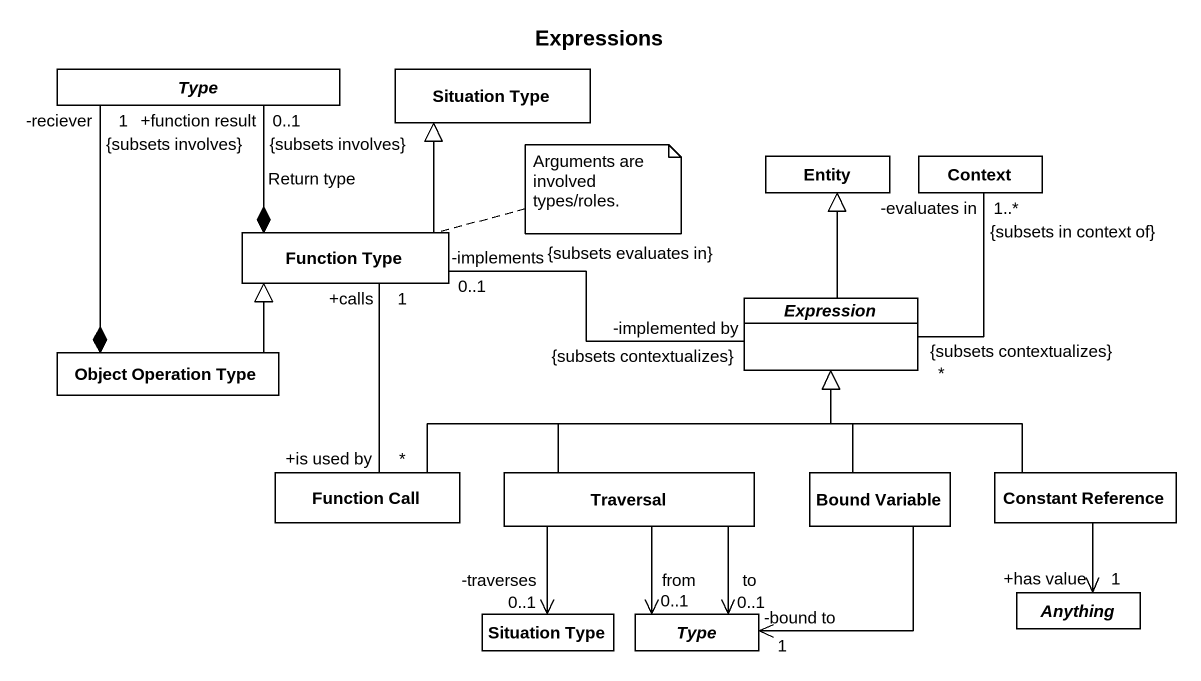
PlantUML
@startuml
title Expressions
hide circle
hide empty members
abstract class Type
class "Situation Type" as Situation_Type
class "Entity" as Entity_
class Context
class "Function Type" as Function_Type
class "Object Operation Type" as Object_Operation_Type
abstract class Expression
class "Function Call" as Function_Call
class Traversal
class "Bound Variable" as Bound_Variable
class "Constant Reference" as Constant_Reference
class "Situation Type" as Situation_Type_2
abstract class "Type" as Type_2
abstract class Anything
Function_Type *-up- "0..1\n+function result\n{subsets involves}" Type : Return type
Function_Type -up-|> Situation_Type
Function_Type "-implements\n0..1\n{subsets evaluates in}" -right- "-implemented by\n{subsets contextualizes}" Expression
Object_Operation_Type *-up- "-reciever\n1\n{subsets involves}" Type
Object_Operation_Type -up-|> Function_Type
Expression -up-|> Entity_
Expression "{subsets contextualizes}\n*" -up- "-evaluates in\n1..*\n{subsets in context of}" Context
Function_Call "+is used by\n*" -up- "+calls\n1" Function_Type
Function_Call -right-|> Expression
Traversal -up-|> Expression
Traversal --> "-traverses\n0..1" Situation_Type_2
Traversal --> "0..1" Type_2 : from
Traversal --> "0..1" Type_2 : to
Bound_Variable -up-|> Expression
Bound_Variable --> "1\n-bound to" Type_2
Constant_Reference -up-|> Expression
Constant_Reference --> "+has value\n1" Anything
note right of Function_Type : Arguments are involved types/roles.
@enduml
